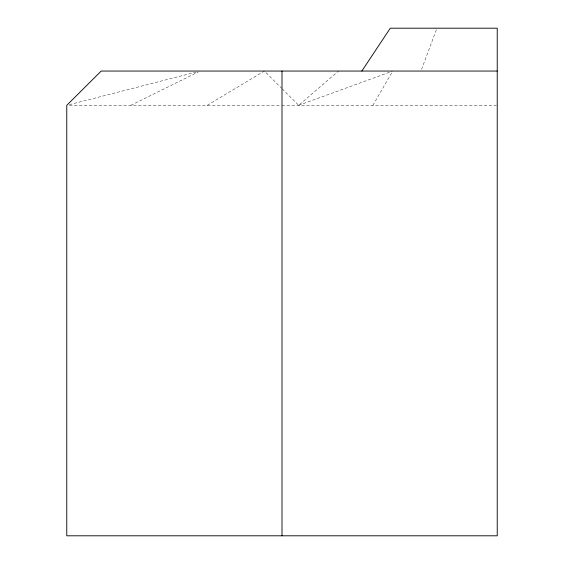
<?xml version="1.0" encoding="UTF-8"?>
<svg xmlns="http://www.w3.org/2000/svg" width="564" height="564" viewBox="0 0 564 564"><rect width="100%" height="100%" fill="white"/><g stroke="black" fill="none" stroke-linecap="round" stroke-linejoin="round"><path stroke-width="0.42" stroke-dasharray="2.82 2.11" d="M421.541 69.4L436.332 29.85M372.867 105.327L392.763 71.05M282.141 88.802L298.687 105.327L338.492 71.05M207.214 105.327L264.361 71.05L281.528 88.188M130.785 105.327L198.577 71.832M298.687 105.327L391.938 71.353M69.316 104.678L196.758 71.924M69.393 105.327L281.119 105.327M281.979 105.327L496.362 105.327"/><path stroke-width="0.85" d="M361.848 71.05L390.281 28.2L497.236 28.2L497.236 535.8L66.763 535.8L66.763 105.327L101.203 71.05L497.236 71.05M282 71.05L282 535.8"/></g></svg>
